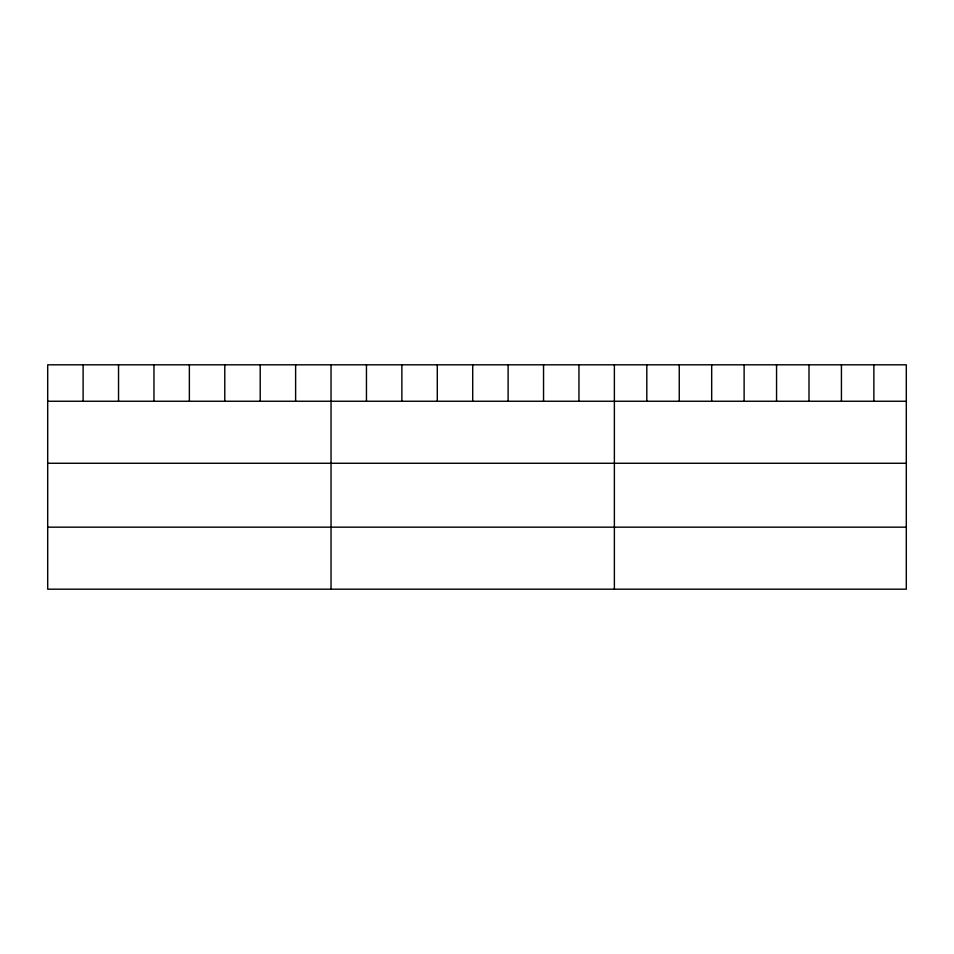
<?xml version="1.0" encoding="UTF-8"?>
<svg xmlns="http://www.w3.org/2000/svg" width="954" height="954" viewBox="0 0 954 954"><rect width="100%" height="100%" fill="white"/><g stroke="black" fill="none" stroke-linecap="round" stroke-linejoin="round"><path stroke-width="1.43" d="M906.3 401.252L906.3 589.19L47.7 589.19L47.7 364.81L906.3 364.81L906.3 401.252L47.7 401.252M47.7 463.274L906.3 463.274M47.7 527.168L906.3 527.168M873.864 364.81L873.864 401.252M841.428 364.81L841.428 401.252M808.992 364.81L808.992 401.252M776.556 364.81L776.556 401.252M744.12 364.81L744.12 401.252M711.684 364.81L711.684 401.252M679.248 364.81L679.248 401.252M646.812 364.81L646.812 401.252M614.376 364.81L614.376 589.19M578.959 364.81L578.959 401.252M543.541 364.81L543.541 401.252M508.124 364.81L508.124 401.252M472.707 364.81L472.707 401.252M437.29 364.81L437.29 401.252M401.872 364.81L401.872 401.252M366.455 364.81L366.455 401.252M331.038 364.81L331.038 589.19M295.621 364.81L295.621 401.252M260.203 364.81L260.203 401.252M224.786 364.81L224.786 401.252M189.369 364.81L189.369 401.252M153.952 364.81L153.952 401.252M118.534 364.81L118.534 401.252M83.117 364.81L83.117 401.252"/></g></svg>
